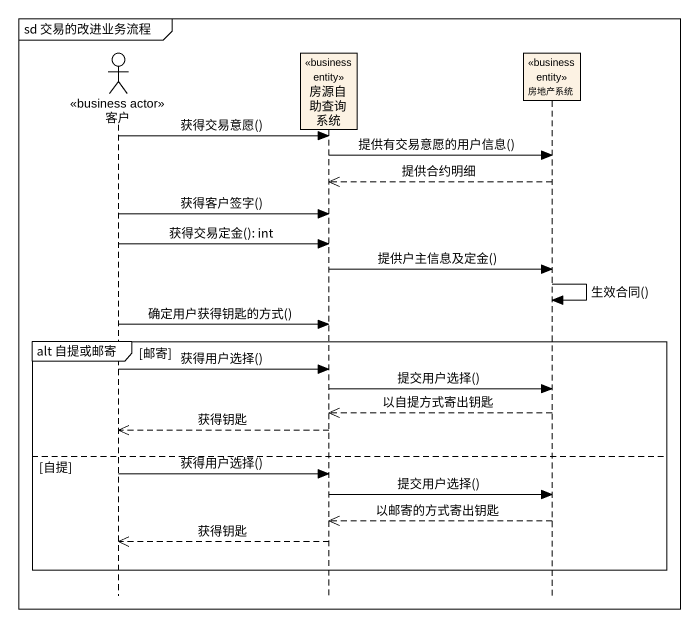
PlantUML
@startuml
mainframe sd 交易的改进业务流程
hide footbox
actor 客户 <<business actor>>
participant 房源自助查询系统 <<business entity>>
participant 房地产系统 <<business entity>>

客户 -> 房源自助查询系统 : 获得交易意愿()
房源自助查询系统 -> 房地产系统 : 提供有交易意愿的用户信息()
房地产系统 -->> 房源自助查询系统 : 提供合约明细
客户 -> 房源自助查询系统 : 获得客户签字()
客户 -> 房源自助查询系统 : 获得交易定金(): int
房源自助查询系统 -> 房地产系统 : 提供户主信息及定金()
房地产系统 -> 房地产系统 : 生效合同()
客户 -> 房源自助查询系统 : 确定用户获得钥匙的方式()
group alt 自提或邮寄 [邮寄]
  客户 -> 房源自助查询系统 : 获得用户选择()
  房源自助查询系统 -> 房地产系统 : 提交用户选择()
  房地产系统 -->> 房源自助查询系统 : 以自提方式寄出钥匙
  房源自助查询系统 -->> 客户 : 获得钥匙
else 自提
  客户 -> 房源自助查询系统 : 获得用户选择()
  房源自助查询系统 -> 房地产系统 : 提交用户选择()
  房地产系统 -->> 房源自助查询系统 : 以邮寄的方式寄出钥匙
  房源自助查询系统 -->> 客户 : 获得钥匙
end
@enduml
